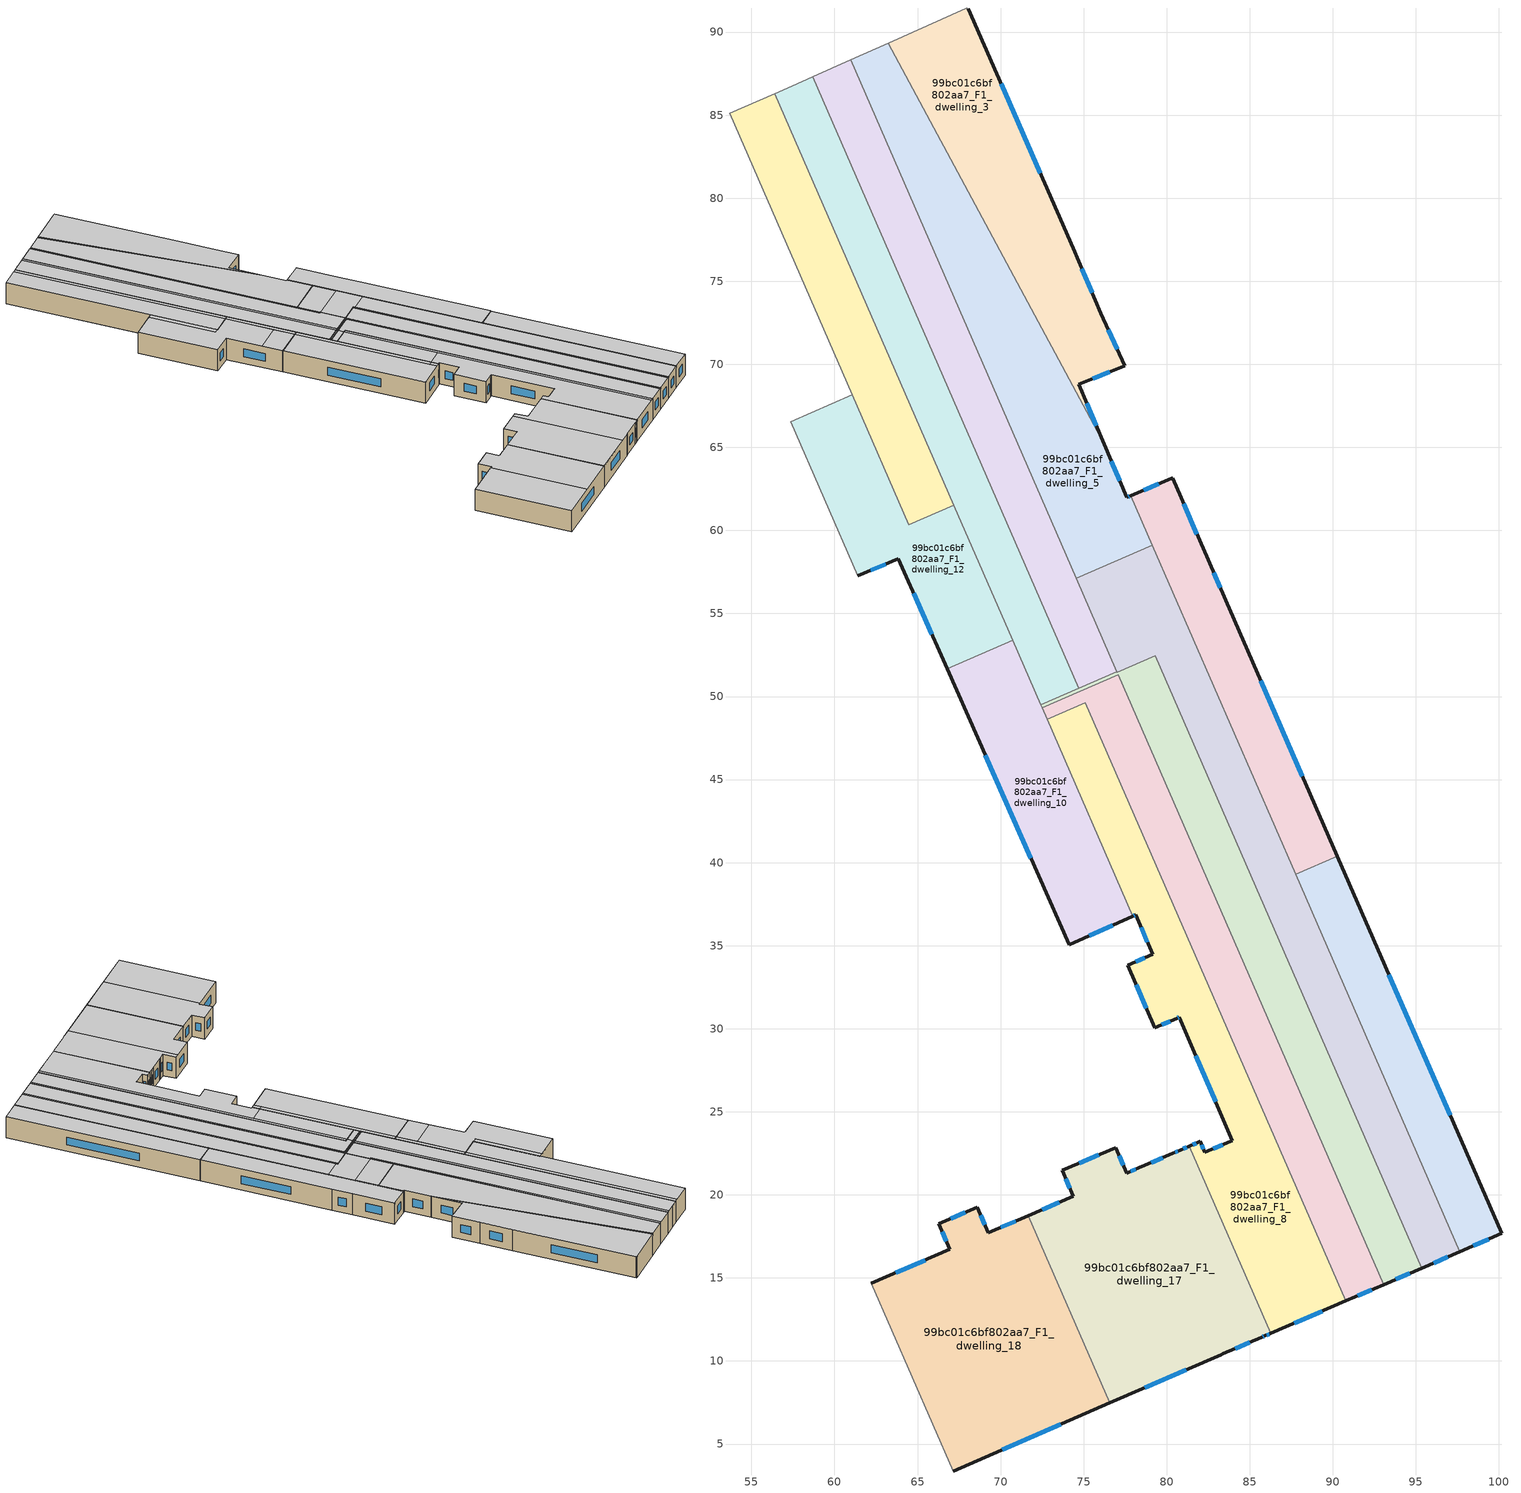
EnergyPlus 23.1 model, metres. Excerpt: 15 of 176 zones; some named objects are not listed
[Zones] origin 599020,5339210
99bc01c6bf802aa7_F1_dwelling_0
 floor to 99bc01c6bf802aa7_F0_dwelling_0 (EU_floor_Construction): 90.27,40.38 100.17,17.68 97.65,16.58 87.77,39.29 z3
 wall outside (EU_wall_Construction): 97.65,16.58 100.17,17.68 90.27,40.38 z3:6
 wall to 99bc01c6bf802aa7_F1_dwelling_1 (EU_wall_Construction): 90.27,40.38 87.77,39.29 z3:6
 wall to 99bc01c6bf802aa7_F1_dwelling_2 (EU_wall_Construction): 87.77,39.29 97.65,16.58 z3:6
 window (EU_Window_Construction): 97.07,24.79 93.37,33.26 / 98.44,16.92 99.38,17.33 z3.94:5.06
 ceiling to 99bc01c6bf802aa7_F2_dwelling_0 (EU_floor_Construction): 100.17,17.68 90.27,40.38 87.77,39.29 97.65,16.58 97.78,16.63 z6
99bc01c6bf802aa7_F1_dwelling_1
 floor to 99bc01c6bf802aa7_F0_dwelling_1 (EU_floor_Construction): 82.49,58.23 83.55,55.79 90.27,40.38 87.77,39.29 77.83,62.09 80.31,63.13 80.35,63.14 z3
 wall outside (EU_wall_Construction): 90.27,40.38 83.55,55.79 82.49,58.23 80.35,63.14 80.31,63.13 77.83,62.09 z3:6
 wall to 99bc01c6bf802aa7_F1_dwelling_5 (EU_wall_Construction): 77.83,62.09 79.13,59.11 z3:6
 wall to 99bc01c6bf802aa7_F1_dwelling_2 (EU_wall_Construction): 79.13,59.11 87.77,39.29 z3:6
 window (EU_Window_Construction): 81.82,59.77 81.02,61.6 / 83.22,56.56 82.82,57.47 / 88.16,45.21 85.66,50.96 / 79.53,62.81 78.61,62.42 z3.94:5.06
 ceiling to 99bc01c6bf802aa7_F2_dwelling_1 (EU_floor_Construction): 90.27,40.38 83.55,55.79 82.49,58.23 80.35,63.14 80.31,63.13 77.84,62.09 87.77,39.29 z6
99bc01c6bf802aa7_F1_dwelling_10
 floor to 99bc01c6bf802aa7_F0_dwelling_10 (EU_floor_Construction): 70.72,53.4 77.96,36.77 74.12,35.07 66.77,51.68 z3
 wall outside (EU_wall_Construction): 66.77,51.68 74.12,35.07 77.96,36.77 z3:6
 wall to 99bc01c6bf802aa7_F1_dwelling_12 (EU_wall_Construction): 70.72,53.4 66.77,51.68 z3:6
 wall to 99bc01c6bf802aa7_F1_dwelling_8 (EU_wall_Construction): 77.96,36.77 72.8,48.62 z3:6
 wall to 99bc01c6bf802aa7_F1_dwelling_4 (EU_wall_Construction): 72.5,49.32 72.41,49.51 z3:6
 wall to 99bc01c6bf802aa7_F1_dwelling_6 (EU_wall_Construction): 72.8,48.62 72.5,49.32 z3:6
 wall to 99bc01c6bf802aa7_F1_dwelling_9 (EU_wall_Construction): 72.41,49.51 70.72,53.4 z3:6
 window (EU_Window_Construction): 69.08,46.47 71.82,40.28 / 75.33,35.6 76.76,36.24 z3.94:5.06
 ceiling to 99bc01c6bf802aa7_F2_dwelling_9 (EU_floor_Construction): 77.58,37.64 70.72,53.4 70.27,53.2 77.13,37.45 z6
 ceiling to 99bc01c6bf802aa7_F2_dwelling_8 (EU_floor_Construction): 77.96,36.77 77.58,37.64 77.13,37.45 77.51,36.57 z6
 ceiling adiabatic (EU_roof_Construction): 77.51,36.57 70.27,53.2 66.77,51.68 74.12,35.07 z6
99bc01c6bf802aa7_F1_dwelling_11
 floor to 99bc01c6bf802aa7_F0_dwelling_11 (EU_floor_Construction): 56.4,86.3 67.18,61.53 64.48,60.35 53.7,85.12 z3
 wall to 99bc01c6bf802aa7_F1_dwelling_12 (EU_wall_Construction): 61.08,68.17 64.48,60.35 67.18,61.53 z3:6
 wall adiabatic (EU_wall_Construction): 56.4,86.3 53.7,85.12 z3:6
 wall to 99bc01c6bf802aa7_F1_dwelling_9 (EU_wall_Construction): 67.18,61.53 56.4,86.3 z3:6
 wall to 99bc01c6bf802aa7_F1_dwelling_13 (EU_wall_Construction): 53.7,85.12 61.08,68.17 z3:6
 ceiling to 99bc01c6bf802aa7_F2_dwelling_11 (EU_floor_Construction): 66.73,61.33 55.94,86.1 53.7,85.12 64.48,60.35 z6
 ceiling to 99bc01c6bf802aa7_F2_dwelling_9 (EU_floor_Construction): 67.18,61.53 56.4,86.3 55.94,86.1 66.73,61.33 z6
99bc01c6bf802aa7_F1_dwelling_12
 floor to 99bc01c6bf802aa7_F0_dwelling_12 (EU_floor_Construction): 67.18,61.53 70.72,53.4 66.77,51.68 63.84,58.3 61.41,57.27 57.37,66.55 61.08,68.17 64.48,60.35 z3
 wall outside (EU_wall_Construction): 61.41,57.27 63.84,58.3 66.77,51.68 z3:6
 wall to 99bc01c6bf802aa7_F1_dwelling_13 (EU_wall_Construction): 61.08,68.17 57.37,66.55 z3:6
 wall to 99bc01c6bf802aa7_F1_dwelling_14 (EU_wall_Construction): 57.37,66.55 61.41,57.27 z3:6
 wall to 99bc01c6bf802aa7_F1_dwelling_9 (EU_wall_Construction): 70.72,53.4 67.18,61.53 z3:6
 window (EU_Window_Construction): 64.76,56.22 65.86,53.75 / 62.17,57.59 63.08,57.98 z3.94:5.06
 ceiling to 99bc01c6bf802aa7_F2_dwelling_12 (EU_floor_Construction): 69.18,55.7 66.73,61.33 63.91,60.1 60.5,67.92 57.37,66.55 61.41,57.27 63.84,58.3 65.67,54.17 z6
 ceiling to 99bc01c6bf802aa7_F2_dwelling_10 (EU_floor_Construction): 70.27,53.2 69.18,55.7 65.67,54.17 66.77,51.68 z6
 ceiling to 99bc01c6bf802aa7_F2_dwelling_11 (EU_floor_Construction): 66.73,61.33 64.48,60.35 61.08,68.17 60.5,67.92 63.91,60.1 z6
 ceiling to 99bc01c6bf802aa7_F2_dwelling_9 (EU_floor_Construction): 70.72,53.4 67.18,61.53 66.73,61.33 70.27,53.2 z6
99bc01c6bf802aa7_F1_dwelling_17
 floor to 99bc01c6bf802aa7_F0_dwelling_17 (EU_floor_Construction): 81.37,22.94 86.27,11.67 85.91,11.51 85.72,11.43 83.38,10.42 83.29,10.38 76.56,7.48 71.66,18.75 74.39,19.92 73.72,21.47 76.92,22.85 77.59,21.3 78.39,21.65 78.48,21.69 80.36,22.5 80.82,22.7 z3
 wall outside (EU_wall_Construction): 81.37,22.94 80.82,22.7 80.36,22.5 78.48,21.69 78.39,21.65 77.59,21.3 76.92,22.85 73.72,21.47 74.39,19.92 71.66,18.75 / 76.56,7.48 83.29,10.38 83.38,10.42 85.72,11.43 85.91,11.51 86.27,11.67 z3:6
 wall to 99bc01c6bf802aa7_F1_dwelling_8 (EU_wall_Construction): 86.27,11.67 81.37,22.94 z3:6
 wall to 99bc01c6bf802aa7_F1_dwelling_18 (EU_wall_Construction): 71.66,18.75 76.56,7.48 z3:6
 window (EU_Window_Construction): 75.92,22.42 74.72,21.9 / 77.38,21.79 77.13,22.37 / 78.14,21.54 77.84,21.41 / 79.77,22.25 79.07,21.94 / 80.67,22.64 80.5,22.56 / 81.2,22.86 80.99,22.77 / 86.02,11.56 86.16,11.62 / 85.78,11.46 85.85,11.49 / 84.12,10.74 84.99,11.11 / 78.67,8.39 81.18,9.47 / 73.53,19.55 72.51,19.11 / 73.93,20.98 74.18,20.41 z3.94:5.06
 ceiling to 99bc01c6bf802aa7_F2_dwelling_17 (EU_floor_Construction): 81.96,9.81 76.39,22.62 73.72,21.47 74.39,19.92 71.66,18.74 76.56,7.48 76.71,7.54 76.86,7.6 z6
 ceiling to 99bc01c6bf802aa7_F2_dwelling_8 (EU_floor_Construction): 85.72,11.43 85.91,11.51 86.27,11.67 81.37,22.94 77.59,21.3 76.92,22.85 76.39,22.62 81.96,9.81 83.29,10.38 83.38,10.42 z6
99bc01c6bf802aa7_F1_dwelling_18
 floor to 99bc01c6bf802aa7_F0_dwelling_18 (EU_floor_Construction): 71.66,18.75 76.56,7.48 67.14,3.38 62.22,14.67 66.95,16.71 66.28,18.26 68.6,19.26 69.26,17.71 z3
 wall outside (EU_wall_Construction): 71.66,18.75 69.26,17.71 68.6,19.26 66.28,18.26 66.95,16.71 62.22,14.67 / 67.14,3.38 76.56,7.48 z3:6
 wall to 99bc01c6bf802aa7_F1_dwelling_19 (EU_wall_Construction): 62.22,14.67 67.14,3.38 z3:6
 window (EU_Window_Construction): 69.05,18.2 68.81,18.77 / 70.91,18.42 70.01,18.04 / 70.09,4.66 73.61,6.19 / 65.47,16.07 63.7,15.31 / 66.49,17.77 66.74,17.2 / 67.87,18.94 67.01,18.57 z3.94:5.06
 ceiling adiabatic (EU_roof_Construction): 71.66,5.34 66.75,16.62 62.22,14.67 67.14,3.38 z6
 ceiling to 99bc01c6bf802aa7_F2_dwelling_17 (EU_floor_Construction): 76.56,7.48 71.66,18.74 69.26,17.71 68.6,19.26 66.28,18.26 66.95,16.71 66.75,16.62 71.66,5.34 z6
99bc01c6bf802aa7_F1_dwelling_2
 floor to 99bc01c6bf802aa7_F0_dwelling_2 (EU_floor_Construction): 79.13,59.11 97.65,16.58 95.35,15.59 79.3,52.46 77.01,51.46 74.55,57.12 z3
 wall outside (EU_wall_Construction): 95.35,15.59 97.65,16.58 z3:6
 wall to 99bc01c6bf802aa7_F1_dwelling_4 (EU_wall_Construction): 79.3,52.45 95.35,15.59 / 77,51.51 77.01,51.46 79.3,52.46 z3:6
 wall to 99bc01c6bf802aa7_F1_dwelling_5 (EU_wall_Construction): 79.13,59.11 74.55,57.12 z3:6
 wall to 99bc01c6bf802aa7_F1_dwelling_7 (EU_wall_Construction): 74.55,57.12 77,51.51 z3:6
 window (EU_Window_Construction): 96.07,15.9 96.93,16.27 z3.94:5.06
 ceiling to 99bc01c6bf802aa7_F2_dwelling_2 (EU_floor_Construction): 97.57,16.54 81.61,53.19 79.4,52.23 95.35,15.59 z6
 ceiling to 99bc01c6bf802aa7_F2_dwelling_7 (EU_floor_Construction): 81.61,53.19 80.26,56.3 75.76,54.34 77.01,51.46 79.3,52.46 79.4,52.23 z6
 ceiling to 99bc01c6bf802aa7_F2_dwelling_1 (EU_floor_Construction): 87.77,39.29 79.13,59.11 79.05,59.07 87.68,39.25 z6
 ceiling to 99bc01c6bf802aa7_F2_dwelling_5 (EU_floor_Construction): 80.25,56.3 79.05,59.07 74.55,57.12 75.76,54.34 z6
 ceiling to 99bc01c6bf802aa7_F2_dwelling_0 (EU_floor_Construction): 97.65,16.58 87.77,39.29 87.68,39.25 97.57,16.54 z6
99bc01c6bf802aa7_F1_dwelling_3
 floor to 99bc01c6bf802aa7_F0_dwelling_3 (EU_floor_Construction): 68.06,91.39 74.36,76.98 76.04,73.08 77.47,69.92 77.42,69.89 74.69,68.8 76.24,65.17 63.24,89.34 67.93,91.43 67.99,91.45 z3
 wall outside (EU_wall_Construction): 76.24,65.17 74.69,68.8 77.42,69.89 77.47,69.92 76.04,73.08 74.36,76.98 68.06,91.39 z3:6
 wall adiabatic (EU_wall_Construction): 68.06,91.39 67.99,91.45 67.93,91.43 63.24,89.34 z3:6
 wall to 99bc01c6bf802aa7_F1_dwelling_5 (EU_wall_Construction): 63.24,89.34 76.24,65.17 z3:6
 window (EU_Window_Construction): 72.39,81.5 70.03,86.88 / 75.51,74.3 74.89,75.76 / 77.02,70.91 76.49,72.09 / 75.55,69.14 76.57,69.55 / 75.75,66.31 75.18,67.66 z3.94:5.06
 ceiling to 99bc01c6bf802aa7_F2_dwelling_3 (EU_floor_Construction): 76.22,65.22 74.69,68.8 77.42,69.89 77.47,69.92 76.04,73.08 74.36,76.98 68.06,91.39 67.99,91.45 67.93,91.43 63.24,89.34 75.9,65.81 z6
99bc01c6bf802aa7_F1_dwelling_4
 floor to 99bc01c6bf802aa7_F0_dwelling_4 (EU_floor_Construction): 79.3,52.46 95.35,15.59 93.07,14.6 77.08,51.31 72.5,49.32 72.41,49.51 76.99,51.51 77.01,51.46 z3
 wall outside (EU_wall_Construction): 93.07,14.6 95.35,15.59 z3:6
 wall to 99bc01c6bf802aa7_F1_dwelling_6 (EU_wall_Construction): 72.5,49.32 77.08,51.31 93.07,14.6 z3:6
 wall to 99bc01c6bf802aa7_F1_dwelling_9 (EU_wall_Construction): 74.71,50.51 72.41,49.51 z3:6
 wall to 99bc01c6bf802aa7_F1_dwelling_7 (EU_wall_Construction): 76.99,51.51 74.71,50.51 z3:6
 window (EU_Window_Construction): 93.78,14.91 94.63,15.28 z3.94:5.06
 ceiling to 99bc01c6bf802aa7_F2_dwelling_4 (EU_floor_Construction): 95.19,15.52 79.14,52.39 74.42,50.33 76.78,51.36 76.84,51.21 77.08,51.31 93.07,14.6 z6
 ceiling to 99bc01c6bf802aa7_F2_dwelling_2 (EU_floor_Construction): 95.35,15.59 79.4,52.23 79.24,52.16 95.19,15.52 z6
 ceiling to 99bc01c6bf802aa7_F2_dwelling_6 (EU_floor_Construction): 76.84,51.21 76.78,51.36 74.42,50.33 74.48,50.18 z6
 ceiling to 99bc01c6bf802aa7_F2_dwelling_7 (EU_floor_Construction): 79.24,52.16 79.4,52.23 79.3,52.46 77.01,51.46 76.99,51.51 74.71,50.51 74.4,50.37 74.42,50.33 79.14,52.39 z6
 ceiling to 99bc01c6bf802aa7_F2_dwelling_9 (EU_floor_Construction): 74.48,50.18 74.4,50.37 72.41,49.51 72.5,49.32 z6
99bc01c6bf802aa7_F1_dwelling_5
 floor to 99bc01c6bf802aa7_F0_dwelling_5 (EU_floor_Construction): 63.24,89.34 76.24,65.17 77.59,61.99 77.83,62.09 79.13,59.11 74.55,57.12 60.96,88.32 z3
 wall outside (EU_wall_Construction): 77.83,62.09 77.59,61.99 76.24,65.17 z3:6
 wall adiabatic (EU_wall_Construction): 63.24,89.34 60.96,88.32 z3:6
 wall to 99bc01c6bf802aa7_F1_dwelling_7 (EU_wall_Construction): 60.96,88.32 74.55,57.12 z3:6
 window (EU_Window_Construction): 77.17,62.99 76.66,64.18 / 77.76,62.06 77.67,62.02 z3.94:5.06
 ceiling to 99bc01c6bf802aa7_F2_dwelling_5 (EU_floor_Construction): 79.05,59.07 77.75,62.06 77.59,61.99 76.24,65.18 75.9,65.81 63.08,89.27 60.96,88.32 74.55,57.12 z6
 ceiling to 99bc01c6bf802aa7_F2_dwelling_1 (EU_floor_Construction): 79.13,59.11 77.84,62.09 77.75,62.06 79.05,59.07 z6
 ceiling to 99bc01c6bf802aa7_F2_dwelling_3 (EU_floor_Construction): 75.9,65.81 63.24,89.34 63.08,89.27 z6
99bc01c6bf802aa7_F1_dwelling_6
 floor to 99bc01c6bf802aa7_F0_dwelling_6 (EU_floor_Construction): 77.08,51.31 93.07,14.6 90.78,13.61 75.1,49.62 72.8,48.62 72.5,49.32 z3
 wall outside (EU_wall_Construction): 90.78,13.61 93.07,14.6 z3:6
 wall to 99bc01c6bf802aa7_F1_dwelling_8 (EU_wall_Construction): 72.8,48.62 75.1,49.62 90.78,13.61 z3:6
 window (EU_Window_Construction): 91.5,13.92 92.35,14.29 z3.94:5.06
 ceiling to 99bc01c6bf802aa7_F2_dwelling_6 (EU_floor_Construction): 92.83,14.5 76.84,51.21 74.48,50.18 74.79,49.49 75.1,49.62 90.78,13.61 z6
 ceiling to 99bc01c6bf802aa7_F2_dwelling_4 (EU_floor_Construction): 93.07,14.6 77.08,51.31 76.84,51.21 92.83,14.5 z6
 ceiling to 99bc01c6bf802aa7_F2_dwelling_9 (EU_floor_Construction): 74.79,49.49 74.48,50.18 72.5,49.32 72.8,48.62 z6
99bc01c6bf802aa7_F1_dwelling_7
 floor to 99bc01c6bf802aa7_F0_dwelling_7 (EU_floor_Construction): 60.96,88.32 76.99,51.51 74.71,50.51 58.69,87.31 z3
 wall adiabatic (EU_wall_Construction): 60.96,88.32 58.69,87.31 z3:6
 wall to 99bc01c6bf802aa7_F1_dwelling_9 (EU_wall_Construction): 58.69,87.31 74.71,50.51 z3:6
 ceiling to 99bc01c6bf802aa7_F2_dwelling_7 (EU_floor_Construction): 76.99,51.51 75.76,54.34 75.52,54.24 60.73,88.22 58.69,87.31 74.71,50.51 z6
 ceiling to 99bc01c6bf802aa7_F2_dwelling_5 (EU_floor_Construction): 75.76,54.34 60.96,88.32 60.73,88.22 75.52,54.24 z6
99bc01c6bf802aa7_F1_dwelling_8
 floor to 99bc01c6bf802aa7_F0_dwelling_8 (EU_floor_Construction): 75.1,49.62 90.78,13.61 86.27,11.67 81.37,22.94 81.96,23.19 82.01,23.21 82.3,22.55 83.86,23.23 83.94,23.26 80.76,30.71 80.63,30.65 79.27,30.06 77.66,33.83 79.16,34.48 78.14,36.85 77.96,36.77 72.8,48.62 z3
 wall outside (EU_wall_Construction): 77.96,36.77 78.14,36.85 79.16,34.48 77.66,33.83 79.27,30.06 80.63,30.65 80.76,30.71 83.94,23.26 83.86,23.23 82.3,22.55 82.01,23.21 81.96,23.19 81.37,22.94 / 86.27,11.67 90.78,13.61 z3:6
 window (EU_Window_Construction): 82.21,22.76 82.1,23.01 / 83.37,23.01 82.79,22.76 / 81.76,28.37 82.94,25.59 / 80.67,30.67 80.72,30.69 / 79.7,30.24 80.2,30.46 / 78.16,32.65 78.77,31.24 / 78.69,34.27 78.13,34.03 / 78.46,36.11 78.84,35.22 / 78.02,36.79 78.09,36.82 / 87.69,12.28 89.37,13 / 81.78,23.11 81.56,23.02 z3.94:5.06
 ceiling to 99bc01c6bf802aa7_F2_dwelling_8 (EU_floor_Construction): 90.47,13.48 79.57,38.51 77.58,37.64 77.96,36.77 78.14,36.85 79.16,34.48 77.66,33.83 79.27,30.06 80.76,30.71 83.94,23.26 82.3,22.55 82.01,23.21 81.37,22.94 86.27,11.67 z6
 ceiling to 99bc01c6bf802aa7_F2_dwelling_6 (EU_floor_Construction): 90.78,13.61 75.1,49.62 74.79,49.49 90.47,13.48 z6
 ceiling to 99bc01c6bf802aa7_F2_dwelling_9 (EU_floor_Construction): 79.57,38.51 74.79,49.49 72.8,48.62 77.58,37.64 z6
99bc01c6bf802aa7_F1_dwelling_9
 floor to 99bc01c6bf802aa7_F0_dwelling_9 (EU_floor_Construction): 58.69,87.31 74.71,50.51 72.41,49.51 56.4,86.3 57.42,86.74 z3
 wall adiabatic (EU_wall_Construction): 58.69,87.31 57.42,86.74 56.4,86.3 z3:6
 ceiling to 99bc01c6bf802aa7_F2_dwelling_9 (EU_floor_Construction): 74.4,50.37 58.38,87.17 57.42,86.74 57.2,86.65 56.4,86.3 72.41,49.51 z6
 ceiling to 99bc01c6bf802aa7_F2_dwelling_7 (EU_floor_Construction): 74.71,50.51 58.69,87.31 58.38,87.17 74.4,50.37 z6
[Building]
EU S2 Campaign: North Axis=0; Terrain=City; Solar Distribution=FullExterior
[Site:Location]
Vienna: Latitude=48; Longitude=16.5; Time Zone=1; Elevation=183
[SizingPeriod:WeatherFileDays]
AnnualSizingPeriod: Begin Month=1; Begin Day of Month=1; End Month=12; End Day of Month=31; Day of Week for Start Day=Monday; Use Weather File Daylight Saving Period=No; Use Weather File Rain and Snow Indicators=No
[MATERIAL]
EU_InternalMass_Material: Roughness=MediumRough; Thickness=0.1; Conductivity=1; Density=1800; Specific Heat=900; Thermal Absorptance=0.9; Solar Absorptance=0.7; Visible Absorptance=0.7
[MATERIAL:NOMASS] Roughness=MediumRough; Thermal Absorptance=0.9; Solar Absorptance=0.7; Visible Absorptance=0.7
Name | Thermal Resistance
EU_wall_NoMass | 0.914258
EU_roof_NoMass | 0.954009
EU_floor_NoMass | 1.09711
[WINDOWMATERIAL:SIMPLEGLAZINGSYSTEM]
EU_Window_SimpleGlazing: UFactor=2.09642; Solar Heat Gain Coefficient=0.65; Visible Transmittance=0.65
[CONSTRUCTION]
EU_wall_Construction: EU_wall_NoMass
EU_roof_Construction: EU_roof_NoMass
EU_floor_Construction: EU_floor_NoMass
EU_Window_Construction: EU_Window_SimpleGlazing
EU_InternalMass_Construction: EU_InternalMass_Material
[ZONE] Type=1; Multiplier=1; Ceiling Height=autocalculate; Floor Area=autocalculate; Part of Total Floor Area=Yes
Name | Volume
99bc01c6bf802aa7_F1_dwelling_0 | 203.344
99bc01c6bf802aa7_F1_dwelling_1 | 203.335
99bc01c6bf802aa7_F1_dwelling_10 | 231.522
99bc01c6bf802aa7_F1_dwelling_11 | 238.649
99bc01c6bf802aa7_F1_dwelling_12 | 231.551
99bc01c6bf802aa7_F1_dwelling_17 | 407.546
99bc01c6bf802aa7_F1_dwelling_18 | 392.156
99bc01c6bf802aa7_F1_dwelling_2 | 395.03
99bc01c6bf802aa7_F1_dwelling_3 | 303.689
99bc01c6bf802aa7_F1_dwelling_4 | 303.383
99bc01c6bf802aa7_F1_dwelling_5 | 395.435
99bc01c6bf802aa7_F1_dwelling_6 | 304.646
99bc01c6bf802aa7_F1_dwelling_7 | 299.758
99bc01c6bf802aa7_F1_dwelling_8 | 394.067
99bc01c6bf802aa7_F1_dwelling_9 | 301.913
[INTERNALMASS] Construction=EU_InternalMass_Construction
Name | Zone or ZoneList | Surface Area
99bc01c6bf802aa7_F1_dwelling_0_EU_InternalMass | 99bc01c6bf802aa7_F1_dwelling_0 | 67.7808
99bc01c6bf802aa7_F1_dwelling_1_EU_InternalMass | 99bc01c6bf802aa7_F1_dwelling_1 | 67.7783
99bc01c6bf802aa7_F1_dwelling_2_EU_InternalMass | 99bc01c6bf802aa7_F1_dwelling_2 | 131.684
99bc01c6bf802aa7_F1_dwelling_3_EU_InternalMass | 99bc01c6bf802aa7_F1_dwelling_3 | 101.23
99bc01c6bf802aa7_F1_dwelling_4_EU_InternalMass | 99bc01c6bf802aa7_F1_dwelling_4 | 101.109
99bc01c6bf802aa7_F1_dwelling_5_EU_InternalMass | 99bc01c6bf802aa7_F1_dwelling_5 | 131.804
99bc01c6bf802aa7_F1_dwelling_6_EU_InternalMass | 99bc01c6bf802aa7_F1_dwelling_6 | 101.549
99bc01c6bf802aa7_F1_dwelling_7_EU_InternalMass | 99bc01c6bf802aa7_F1_dwelling_7 | 99.9241
99bc01c6bf802aa7_F1_dwelling_8_EU_InternalMass | 99bc01c6bf802aa7_F1_dwelling_8 | 131.351
99bc01c6bf802aa7_F1_dwelling_9_EU_InternalMass | 99bc01c6bf802aa7_F1_dwelling_9 | 100.631
99bc01c6bf802aa7_F1_dwelling_10_EU_InternalMass | 99bc01c6bf802aa7_F1_dwelling_10 | 77.1747
99bc01c6bf802aa7_F1_dwelling_11_EU_InternalMass | 99bc01c6bf802aa7_F1_dwelling_11 | 79.5503
99bc01c6bf802aa7_F1_dwelling_12_EU_InternalMass | 99bc01c6bf802aa7_F1_dwelling_12 | 77.1838
99bc01c6bf802aa7_F1_dwelling_17_EU_InternalMass | 99bc01c6bf802aa7_F1_dwelling_17 | 135.851
99bc01c6bf802aa7_F1_dwelling_18_EU_InternalMass | 99bc01c6bf802aa7_F1_dwelling_18 | 130.724
[OTHEREQUIPMENT] Fuel Type=Electricity; Design Level Calculation Method=Watts/Area; Power per Zone Floor Area=1; Fraction Latent=0; Fraction Radiant=0; Fraction Lost=0; Carbon Dioxide Generation Rate=0; EndUse Subcategory=EU_Step8_InternalGains
Name | Zone or ZoneList or Space or SpaceList | Schedule
EU_Step8_InternalGain_99bc01c6bf802aa7_F1_dwelling_0_f000 | 99bc01c6bf802aa7_F1_dwelling_0 | EU_Step8_GainSchedule_99bc01c6bf802aa7_F1_dwelling_0_f000
EU_Step8_InternalGain_99bc01c6bf802aa7_F1_dwelling_1_f000 | 99bc01c6bf802aa7_F1_dwelling_1 | EU_Step8_GainSchedule_99bc01c6bf802aa7_F1_dwelling_1_f000
EU_Step8_InternalGain_99bc01c6bf802aa7_F1_dwelling_2_f000 | 99bc01c6bf802aa7_F1_dwelling_2 | EU_Step8_GainSchedule_99bc01c6bf802aa7_F1_dwelling_2_f000
EU_Step8_InternalGain_99bc01c6bf802aa7_F1_dwelling_3_f000 | 99bc01c6bf802aa7_F1_dwelling_3 | EU_Step8_GainSchedule_99bc01c6bf802aa7_F1_dwelling_3_f000
EU_Step8_InternalGain_99bc01c6bf802aa7_F1_dwelling_4_f000 | 99bc01c6bf802aa7_F1_dwelling_4 | EU_Step8_GainSchedule_99bc01c6bf802aa7_F1_dwelling_4_f000
EU_Step8_InternalGain_99bc01c6bf802aa7_F1_dwelling_5_f000 | 99bc01c6bf802aa7_F1_dwelling_5 | EU_Step8_GainSchedule_99bc01c6bf802aa7_F1_dwelling_5_f000
EU_Step8_InternalGain_99bc01c6bf802aa7_F1_dwelling_6_f000 | 99bc01c6bf802aa7_F1_dwelling_6 | EU_Step8_GainSchedule_99bc01c6bf802aa7_F1_dwelling_6_f000
EU_Step8_InternalGain_99bc01c6bf802aa7_F1_dwelling_7_f000 | 99bc01c6bf802aa7_F1_dwelling_7 | EU_Step8_GainSchedule_99bc01c6bf802aa7_F1_dwelling_7_f000
EU_Step8_InternalGain_99bc01c6bf802aa7_F1_dwelling_8_f000 | 99bc01c6bf802aa7_F1_dwelling_8 | EU_Step8_GainSchedule_99bc01c6bf802aa7_F1_dwelling_8_f000
EU_Step8_InternalGain_99bc01c6bf802aa7_F1_dwelling_9_f000 | 99bc01c6bf802aa7_F1_dwelling_9 | EU_Step8_GainSchedule_99bc01c6bf802aa7_F1_dwelling_9_f000
EU_Step8_InternalGain_99bc01c6bf802aa7_F1_dwelling_10_f000 | 99bc01c6bf802aa7_F1_dwelling_10 | EU_Step8_GainSchedule_99bc01c6bf802aa7_F1_dwelling_10_f000
EU_Step8_InternalGain_99bc01c6bf802aa7_F1_dwelling_11_f000 | 99bc01c6bf802aa7_F1_dwelling_11 | EU_Step8_GainSchedule_99bc01c6bf802aa7_F1_dwelling_11_f000
EU_Step8_InternalGain_99bc01c6bf802aa7_F1_dwelling_12_f000 | 99bc01c6bf802aa7_F1_dwelling_12 | EU_Step8_GainSchedule_99bc01c6bf802aa7_F1_dwelling_12_f000
EU_Step8_InternalGain_99bc01c6bf802aa7_F1_dwelling_17_f000 | 99bc01c6bf802aa7_F1_dwelling_17 | EU_Step8_GainSchedule_99bc01c6bf802aa7_F1_dwelling_17_f000
EU_Step8_InternalGain_99bc01c6bf802aa7_F1_dwelling_18_f000 | 99bc01c6bf802aa7_F1_dwelling_18 | EU_Step8_GainSchedule_99bc01c6bf802aa7_F1_dwelling_18_f000
[ZONEVENTILATION:DESIGNFLOWRATE] Schedule=EU_AlwaysOn; Design Flow Rate Calculation Method=AirChanges/Hour; Air Changes per Hour=0.546891; Ventilation Type=Natural; Fan Pressure Rise=0; Fan Total Efficiency=1; Constant Term Coefficient=1; Temperature Term Coefficient=0; Velocity Term Coefficient=0; Velocity Squared Term Coefficient=0; Minimum Indoor Temperature=-100; Maximum Indoor Temperature=100; Delta Temperature=-100; Minimum Outdoor Temperature=-100; Maximum Outdoor Temperature=100; Maximum Wind Speed=40
Name | Zone or ZoneList or Space or SpaceList
EU_ConstantAir_99bc01c6bf802aa7_F1_dwelling_0 | 99bc01c6bf802aa7_F1_dwelling_0
EU_ConstantAir_99bc01c6bf802aa7_F1_dwelling_1 | 99bc01c6bf802aa7_F1_dwelling_1
EU_ConstantAir_99bc01c6bf802aa7_F1_dwelling_2 | 99bc01c6bf802aa7_F1_dwelling_2
EU_ConstantAir_99bc01c6bf802aa7_F1_dwelling_3 | 99bc01c6bf802aa7_F1_dwelling_3
EU_ConstantAir_99bc01c6bf802aa7_F1_dwelling_4 | 99bc01c6bf802aa7_F1_dwelling_4
EU_ConstantAir_99bc01c6bf802aa7_F1_dwelling_5 | 99bc01c6bf802aa7_F1_dwelling_5
EU_ConstantAir_99bc01c6bf802aa7_F1_dwelling_6 | 99bc01c6bf802aa7_F1_dwelling_6
EU_ConstantAir_99bc01c6bf802aa7_F1_dwelling_7 | 99bc01c6bf802aa7_F1_dwelling_7
EU_ConstantAir_99bc01c6bf802aa7_F1_dwelling_8 | 99bc01c6bf802aa7_F1_dwelling_8
EU_ConstantAir_99bc01c6bf802aa7_F1_dwelling_9 | 99bc01c6bf802aa7_F1_dwelling_9
EU_ConstantAir_99bc01c6bf802aa7_F1_dwelling_10 | 99bc01c6bf802aa7_F1_dwelling_10
EU_ConstantAir_99bc01c6bf802aa7_F1_dwelling_11 | 99bc01c6bf802aa7_F1_dwelling_11
EU_ConstantAir_99bc01c6bf802aa7_F1_dwelling_12 | 99bc01c6bf802aa7_F1_dwelling_12
EU_ConstantAir_99bc01c6bf802aa7_F1_dwelling_17 | 99bc01c6bf802aa7_F1_dwelling_17
EU_ConstantAir_99bc01c6bf802aa7_F1_dwelling_18 | 99bc01c6bf802aa7_F1_dwelling_18
[HVACTEMPLATE:ZONE:IDEALLOADSAIRSYSTEM] System Availability Schedule=EU_AlwaysOn; Maximum Heating Supply Air Temperature=50; Minimum Cooling Supply Air Temperature=13; Maximum Heating Supply Air Humidity Ratio=0.0156; Minimum Cooling Supply Air Humidity Ratio=0.0077; Heating Limit=NoLimit; Cooling Limit=NoLimit; Heating Availability Schedule=EU_AlwaysOn; Cooling Availability Schedule=EU_CoolingOff; Dehumidification Control Type=ConstantSensibleHeatRatio; Cooling Sensible Heat Ratio=0.7; Dehumidification Setpoint=60; Humidification Control Type=None; Humidification Setpoint=30; Outdoor Air Method=None; Outdoor Air Flow Rate per Person=0.00944; Outdoor Air Flow Rate per Zone Floor Area=0; Outdoor Air Flow Rate per Zone=0; Demand Controlled Ventilation Type=None; Outdoor Air Economizer Type=NoEconomizer; Heat Recovery Type=None; Sensible Heat Recovery Effectiveness=0.7; Latent Heat Recovery Effectiveness=0.65
Name | Template Thermostat
99bc01c6bf802aa7_F1_dwelling_0 | EU_HeatOnly_99bc01c6bf802aa7_F1_dwelling_0
99bc01c6bf802aa7_F1_dwelling_1 | EU_HeatOnly_99bc01c6bf802aa7_F1_dwelling_1
99bc01c6bf802aa7_F1_dwelling_2 | EU_HeatOnly_99bc01c6bf802aa7_F1_dwelling_2
99bc01c6bf802aa7_F1_dwelling_3 | EU_HeatOnly_99bc01c6bf802aa7_F1_dwelling_3
99bc01c6bf802aa7_F1_dwelling_4 | EU_HeatOnly_99bc01c6bf802aa7_F1_dwelling_4
99bc01c6bf802aa7_F1_dwelling_5 | EU_HeatOnly_99bc01c6bf802aa7_F1_dwelling_5
99bc01c6bf802aa7_F1_dwelling_6 | EU_HeatOnly_99bc01c6bf802aa7_F1_dwelling_6
99bc01c6bf802aa7_F1_dwelling_7 | EU_HeatOnly_99bc01c6bf802aa7_F1_dwelling_7
99bc01c6bf802aa7_F1_dwelling_8 | EU_HeatOnly_99bc01c6bf802aa7_F1_dwelling_8
99bc01c6bf802aa7_F1_dwelling_9 | EU_HeatOnly_99bc01c6bf802aa7_F1_dwelling_9
99bc01c6bf802aa7_F1_dwelling_10 | EU_HeatOnly_99bc01c6bf802aa7_F1_dwelling_10
99bc01c6bf802aa7_F1_dwelling_11 | EU_HeatOnly_99bc01c6bf802aa7_F1_dwelling_11
99bc01c6bf802aa7_F1_dwelling_12 | EU_HeatOnly_99bc01c6bf802aa7_F1_dwelling_12
99bc01c6bf802aa7_F1_dwelling_17 | EU_HeatOnly_99bc01c6bf802aa7_F1_dwelling_17
99bc01c6bf802aa7_F1_dwelling_18 | EU_HeatOnly_99bc01c6bf802aa7_F1_dwelling_18
[SIZING:ZONE] Zone Cooling Design Supply Air Temperature Input Method=SupplyAirTemperature; Zone Cooling Design Supply Air Temperature=13; Zone Heating Design Supply Air Temperature Input Method=SupplyAirTemperature; Zone Heating Design Supply Air Temperature=50; Zone Cooling Design Supply Air Humidity Ratio=0.008; Zone Heating Design Supply Air Humidity Ratio=0.008; Cooling Design Air Flow Method=DesignDay; Cooling Design Air Flow Rate=0; Cooling Minimum Air Flow per Zone Floor Area=0.000762; Cooling Minimum Air Flow=0; Cooling Minimum Air Flow Fraction=0.2; Heating Design Air Flow Method=DesignDay; Heating Design Air Flow Rate=0; Heating Maximum Air Flow per Zone Floor Area=0.002032; Heating Maximum Air Flow=0.141576; Heating Maximum Air Flow Fraction=0.3; Account for Dedicated Outdoor Air System=No; Dedicated Outdoor Air System Control Strategy=NeutralSupplyAir; Dedicated Outdoor Air Low Setpoint Temperature for Design=autosize; Dedicated Outdoor Air High Setpoint Temperature for Design=autosize; Zone Load Sizing Method=Sensible Load Only No Latent Load; Zone Latent Cooling Design Supply Air Humidity Ratio Input Method=HumidityRatioDifference; Zone Cooling Design Supply Air Humidity Ratio Difference=0.005; Zone Latent Heating Design Supply Air Humidity Ratio Input Method=HumidityRatioDifference; Zone Humidification Design Supply Air Humidity Ratio Difference=0.005
99bc01c6bf802aa7_F1_dwelling_0; 99bc01c6bf802aa7_F1_dwelling_1; 99bc01c6bf802aa7_F1_dwelling_2; 99bc01c6bf802aa7_F1_dwelling_3; 99bc01c6bf802aa7_F1_dwelling_4; 99bc01c6bf802aa7_F1_dwelling_5; 99bc01c6bf802aa7_F1_dwelling_6; 99bc01c6bf802aa7_F1_dwelling_7; 99bc01c6bf802aa7_F1_dwelling_8; 99bc01c6bf802aa7_F1_dwelling_9; 99bc01c6bf802aa7_F1_dwelling_10; 99bc01c6bf802aa7_F1_dwelling_11; 99bc01c6bf802aa7_F1_dwelling_12; 99bc01c6bf802aa7_F1_dwelling_17; 99bc01c6bf802aa7_F1_dwelling_18
[SCHEDULE:CONSTANT]
Name | Hourly Value
EU_AlwaysOn | 1
EU_CoolingOff | 0
[SCHEDULE:FILE] Column Number=1; Rows to Skip at Top=0; Number of Hours of Data=8760; Column Separator=Comma; Interpolate to Timestep=No; Minutes per Item=60; Adjust Schedule for Daylight Savings=Yes
Name | File
EU_Step8_GainSchedule_99bc01c6bf802aa7_F1_dwelling_0_f000 | ../../schedules/99bc01c6bf802aa7/99bc01c6bf802aa7_F1_dwelling_0_f000_gain.csv
EU_Step8_GainSchedule_99bc01c6bf802aa7_F1_dwelling_1_f000 | ../../schedules/99bc01c6bf802aa7/99bc01c6bf802aa7_F1_dwelling_1_f000_gain.csv
EU_Step8_GainSchedule_99bc01c6bf802aa7_F1_dwelling_2_f000 | ../../schedules/99bc01c6bf802aa7/99bc01c6bf802aa7_F1_dwelling_2_f000_gain.csv
EU_Step8_GainSchedule_99bc01c6bf802aa7_F1_dwelling_3_f000 | ../../schedules/99bc01c6bf802aa7/99bc01c6bf802aa7_F1_dwelling_3_f000_gain.csv
EU_Step8_GainSchedule_99bc01c6bf802aa7_F1_dwelling_4_f000 | ../../schedules/99bc01c6bf802aa7/99bc01c6bf802aa7_F1_dwelling_4_f000_gain.csv
EU_Step8_GainSchedule_99bc01c6bf802aa7_F1_dwelling_5_f000 | ../../schedules/99bc01c6bf802aa7/99bc01c6bf802aa7_F1_dwelling_5_f000_gain.csv
EU_Step8_GainSchedule_99bc01c6bf802aa7_F1_dwelling_6_f000 | ../../schedules/99bc01c6bf802aa7/99bc01c6bf802aa7_F1_dwelling_6_f000_gain.csv
EU_Step8_GainSchedule_99bc01c6bf802aa7_F1_dwelling_7_f000 | ../../schedules/99bc01c6bf802aa7/99bc01c6bf802aa7_F1_dwelling_7_f000_gain.csv
EU_Step8_GainSchedule_99bc01c6bf802aa7_F1_dwelling_8_f000 | ../../schedules/99bc01c6bf802aa7/99bc01c6bf802aa7_F1_dwelling_8_f000_gain.csv
EU_Step8_GainSchedule_99bc01c6bf802aa7_F1_dwelling_9_f000 | ../../schedules/99bc01c6bf802aa7/99bc01c6bf802aa7_F1_dwelling_9_f000_gain.csv
EU_Step8_GainSchedule_99bc01c6bf802aa7_F1_dwelling_10_f000 | ../../schedules/99bc01c6bf802aa7/99bc01c6bf802aa7_F1_dwelling_10_f000_gain.csv
EU_Step8_GainSchedule_99bc01c6bf802aa7_F1_dwelling_11_f000 | ../../schedules/99bc01c6bf802aa7/99bc01c6bf802aa7_F1_dwelling_11_f000_gain.csv
EU_Step8_GainSchedule_99bc01c6bf802aa7_F1_dwelling_12_f000 | ../../schedules/99bc01c6bf802aa7/99bc01c6bf802aa7_F1_dwelling_12_f000_gain.csv
EU_Step8_GainSchedule_99bc01c6bf802aa7_F1_dwelling_17_f000 | ../../schedules/99bc01c6bf802aa7/99bc01c6bf802aa7_F1_dwelling_17_f000_gain.csv
EU_Step8_GainSchedule_99bc01c6bf802aa7_F1_dwelling_18_f000 | ../../schedules/99bc01c6bf802aa7/99bc01c6bf802aa7_F1_dwelling_18_f000_gain.csv
